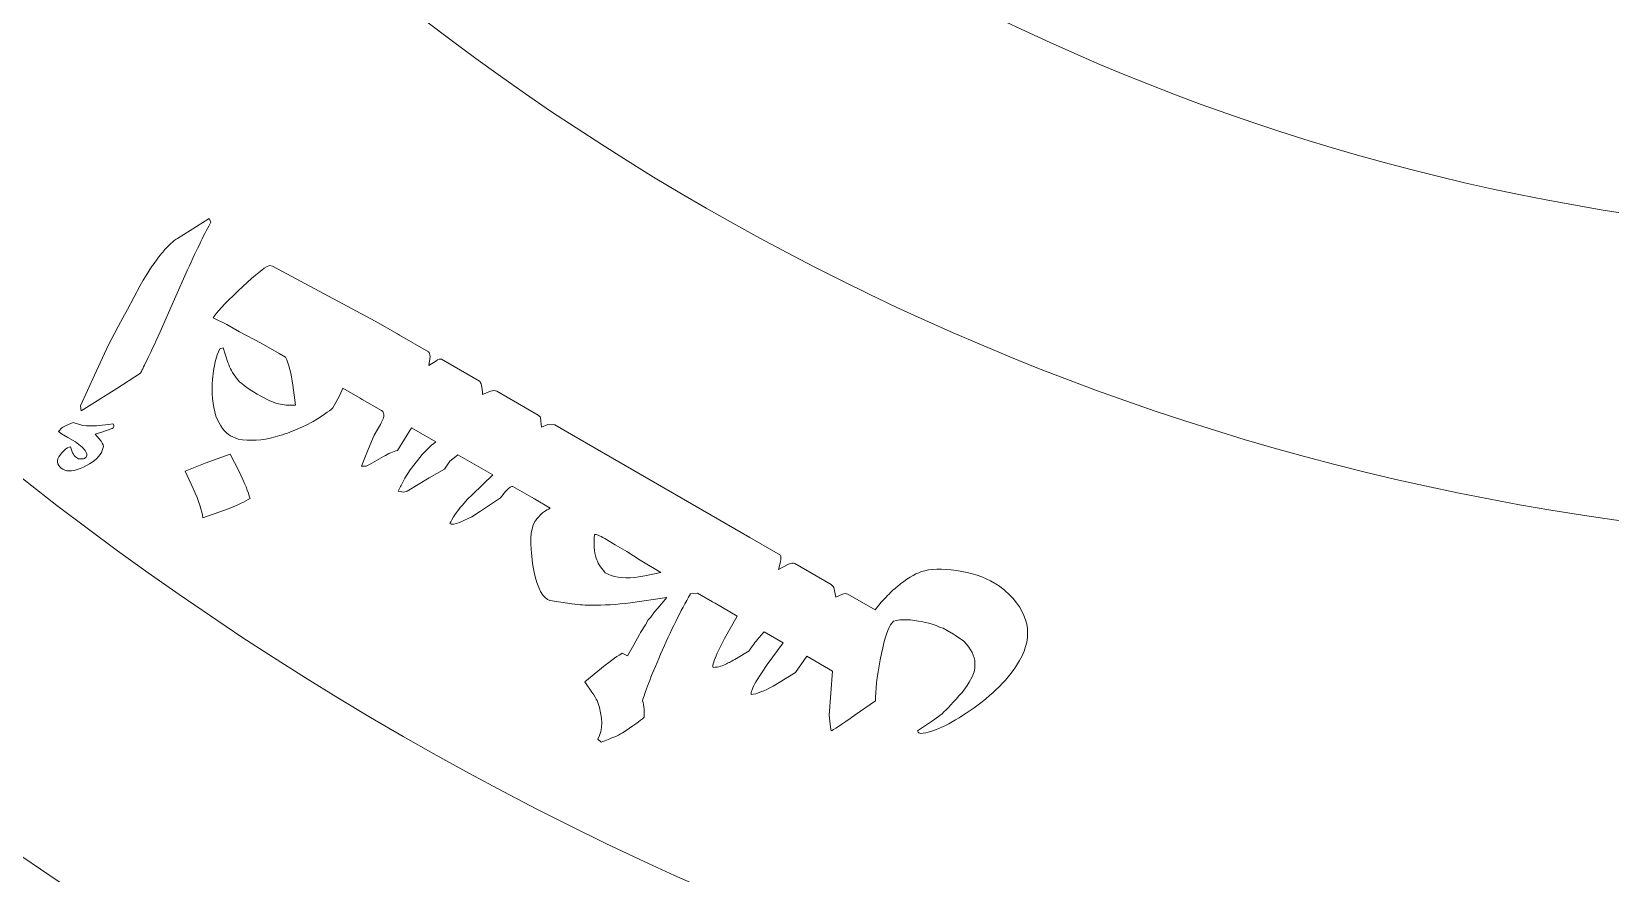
# Model space of a CAD drawing. Header units: millimetres. Extents: x -2159 to -1639, y -1602 to -453.
# Drawn here: x -1784.03 to -1749.02, y -948.27 to -929.61 of the extents above; entities that cross this region are included whole.
import ezdxf

# ---------------------------------------------------------------- set-up
doc = ezdxf.new("R2010")
doc.units = ezdxf.units.MM
doc.header["$MEASUREMENT"] = 0
doc.layers.add('Layer 1', color=7, linetype='Continuous')

msp = doc.modelspace()

# ---------------------------------------------------------------- linework, layer by layer
at = {"layer": 'Layer 1', "color": 250, "lineweight": 9}
for points, knots in [([(-1707.3702, -801.3175), (-1661.2961, -819.9329), (-1639.0364, -872.3735), (-1657.6515, -918.4475), (-1657.6515, -918.4475), (-1676.2666, -964.5215), (-1728.7073, -986.7814), (-1774.7816, -968.1663), (-1774.7816, -968.1663), (-1820.8557, -949.551), (-1843.1153, -897.1104), (-1824.5002, -851.0364), (-1824.5002, -851.0364), (-1805.8851, -804.9622), (-1753.4443, -782.7024), (-1707.3702, -801.3175)], [0, 0, 0, 0, 0.2, 0.2, 0.2, 0.2, 0.4, 0.4, 0.4, 0.4, 0.6, 0.6, 0.6, 0.6, 1, 1, 1, 1]), ([(-1712.4259, -813.8312), (-1673.2631, -829.6542), (-1654.3422, -874.2287), (-1670.1651, -913.3917), (-1670.1651, -913.3917), (-1685.988, -952.5545), (-1730.5627, -971.4753), (-1769.7257, -955.6525), (-1769.7257, -955.6525), (-1808.8886, -939.8299), (-1827.8095, -895.255), (-1811.9866, -856.0922), (-1811.9866, -856.0922), (-1796.1638, -816.9294), (-1751.5891, -798.0085), (-1712.4259, -813.8312)], [0, 0, 0, 0, 0.2, 0.2, 0.2, 0.2, 0.4, 0.4, 0.4, 0.4, 0.6, 0.6, 0.6, 0.6, 1, 1, 1, 1]), ([(-1741.0758, -815.0107), (-1702.5641, -815.0107), (-1671.3443, -846.2304), (-1671.3443, -884.742), (-1671.3443, -884.742), (-1671.3443, -923.2538), (-1702.5641, -954.4732), (-1741.0758, -954.4732), (-1741.0758, -954.4732), (-1779.5876, -954.4732), (-1810.8074, -923.2538), (-1810.8074, -884.742), (-1810.8074, -884.742), (-1810.8074, -846.2304), (-1779.5876, -815.0107), (-1741.0758, -815.0107)], [0, 0, 0, 0, 0.2, 0.2, 0.2, 0.2, 0.4, 0.4, 0.4, 0.4, 0.6, 0.6, 0.6, 0.6, 1, 1, 1, 1]), ([(-1741.0758, -828.5071), (-1710.018, -828.5071), (-1684.8408, -853.6844), (-1684.8408, -884.7422), (-1684.8408, -884.7422), (-1684.8408, -915.7998), (-1710.018, -940.9771), (-1741.0758, -940.9771), (-1741.0758, -940.9771), (-1772.1336, -940.9771), (-1797.3109, -915.7998), (-1797.3109, -884.7422), (-1797.3109, -884.7422), (-1797.3109, -853.6844), (-1772.1336, -828.5071), (-1741.0758, -828.5071)], [0, 0, 0, 0, 0.2, 0.2, 0.2, 0.2, 0.4, 0.4, 0.4, 0.4, 0.6, 0.6, 0.6, 0.6, 1, 1, 1, 1]), ([(-1741.0758, -835.2552), (-1713.745, -835.2552), (-1691.589, -857.4111), (-1691.589, -884.742), (-1691.589, -884.742), (-1691.589, -912.0728), (-1713.745, -934.2287), (-1741.0758, -934.2287), (-1741.0758, -934.2287), (-1768.4068, -934.2287), (-1790.5627, -912.0728), (-1790.5627, -884.742), (-1790.5627, -884.742), (-1790.5627, -857.4111), (-1768.4068, -835.2552), (-1741.0758, -835.2552)], [0, 0, 0, 0, 0.2, 0.2, 0.2, 0.2, 0.4, 0.4, 0.4, 0.4, 0.6, 0.6, 0.6, 0.6, 1, 1, 1, 1]), ([(-1781.6178, -935.2387), (-1781.434, -934.9206), (-1781.2836, -934.6938), (-1781.1669, -934.5586), (-1781.1669, -934.5586), (-1781.1048, -934.4783), (-1781.041, -934.4078), (-1780.9779, -934.3473), (-1780.9779, -934.3473), (-1780.9237, -934.2869), (-1780.8612, -934.2367), (-1780.7938, -934.1963), (-1780.7938, -934.1963), (-1780.7938, -934.1963), (-1780.0915, -933.7547), (-1780.0915, -933.7547), (-1780.0915, -933.7547), (-1780.0915, -933.7547), (-1780.0506, -933.8397), (-1780.0506, -933.8397), (-1780.0506, -933.8397), (-1780.1773, -934.0591), (-1780.3488, -934.4108), (-1780.5667, -934.8948), (-1780.5667, -934.8948), (-1780.5667, -934.8948), (-1780.8601, -935.5462), (-1780.8601, -935.5462), (-1780.8601, -935.5462), (-1780.8601, -935.5462), (-1781.1745, -936.2681), (-1781.1745, -936.2681), (-1781.1745, -936.2681), (-1781.4249, -936.8052), (-1781.5722, -937.1093), (-1781.6142, -937.1821), (-1781.6142, -937.1821), (-1781.6142, -937.1821), (-1782.1377, -937.5245), (-1782.1377, -937.5245), (-1782.1377, -937.5245), (-1782.1377, -937.5245), (-1782.9261, -938.0204), (-1782.9261, -938.0204), (-1782.9261, -938.0204), (-1782.9261, -938.0204), (-1782.9395, -937.9034), (-1782.9395, -937.9034), (-1782.9395, -937.9034), (-1782.9395, -937.9034), (-1782.6289, -937.225), (-1782.6289, -937.225), (-1782.6289, -937.225), (-1782.6289, -937.225), (-1782.3212, -936.552), (-1782.3212, -936.552), (-1782.3212, -936.552), (-1782.3212, -936.552), (-1782.109, -936.1478), (-1782.109, -936.1478), (-1782.109, -936.1478), (-1782.109, -936.1478), (-1782.0019, -935.9559), (-1782.0019, -935.9559), (-1782.0019, -935.9559), (-1782.0019, -935.9559), (-1781.9007, -935.7715), (-1781.9007, -935.7715), (-1781.9007, -935.7715), (-1781.9007, -935.7715), (-1781.6178, -935.2387), (-1781.6178, -935.2387)], [0, 0, 0, 0, 0.0526316, 0.0526316, 0.0526316, 0.0526316, 0.1052632, 0.1052632, 0.1052632, 0.1052632, 0.1578947, 0.1578947, 0.1578947, 0.1578947, 0.2105263, 0.2105263, 0.2105263, 0.2105263, 0.2631579, 0.2631579, 0.2631579, 0.2631579, 0.3157895, 0.3157895, 0.3157895, 0.3157895, 0.3684211, 0.3684211, 0.3684211, 0.3684211, 0.4210526, 0.4210526, 0.4210526, 0.4210526, 0.4736842, 0.4736842, 0.4736842, 0.4736842, 0.5263158, 0.5263158, 0.5263158, 0.5263158, 0.5789474, 0.5789474, 0.5789474, 0.5789474, 0.6315789, 0.6315789, 0.6315789, 0.6315789, 0.6842105, 0.6842105, 0.6842105, 0.6842105, 0.7368421, 0.7368421, 0.7368421, 0.7368421, 0.7894737, 0.7894737, 0.7894737, 0.7894737, 0.8421053, 0.8421053, 0.8421053, 0.8421053, 0.8947368, 0.8947368, 0.8947368, 0.8947368, 1, 1, 1, 1]), ([(-1768.1011, -940.8252), (-1768.1011, -940.8252), (-1767.422, -941.2172), (-1767.422, -941.2172), (-1767.422, -941.2172), (-1767.4075, -941.2255), (-1767.4077, -941.2747), (-1767.424, -941.3641), (-1767.424, -941.3641), (-1767.424, -941.3641), (-1767.4641, -941.5312), (-1767.4641, -941.5312), (-1767.4641, -941.5312), (-1767.4641, -941.5312), (-1767.2559, -941.4206), (-1767.2559, -941.4206), (-1767.2559, -941.4206), (-1767.1878, -941.3876), (-1767.1366, -941.382), (-1767.1011, -941.4026), (-1767.1011, -941.4026), (-1767.1011, -941.4026), (-1766.2965, -941.8671), (-1766.2965, -941.8671), (-1766.2965, -941.8671), (-1766.2741, -941.88), (-1766.2549, -941.9016), (-1766.2415, -941.9305), (-1766.2415, -941.9305), (-1766.2415, -941.9305), (-1766.1958, -942.1471), (-1766.1958, -942.1471), (-1766.1958, -942.1471), (-1766.1958, -942.1471), (-1766.045, -942.081), (-1766.045, -942.081), (-1766.045, -942.081), (-1766.0029, -942.063), (-1765.964, -942.0627), (-1765.9253, -942.0814), (-1765.9253, -942.0814), (-1765.9253, -942.0814), (-1765.3231, -942.4292), (-1765.3231, -942.4292), (-1765.3231, -942.4292), (-1765.3231, -942.4292), (-1765.1876, -942.2588), (-1765.1876, -942.2588), (-1765.1876, -942.2588), (-1765.1876, -942.2588), (-1765.077, -942.1467), (-1765.077, -942.1467), (-1765.077, -942.1467), (-1764.9892, -942.0493), (-1764.9073, -941.9715), (-1764.8293, -941.9128), (-1764.8293, -941.9128), (-1764.6334, -941.7475), (-1764.4545, -941.6358), (-1764.2927, -941.5814), (-1764.2927, -941.5814), (-1764.1009, -941.5177), (-1763.8408, -941.5094), (-1763.5162, -941.5576), (-1763.5162, -941.5576), (-1763.1906, -941.6066), (-1762.9089, -941.6987), (-1762.6752, -941.8337), (-1762.6752, -941.8337), (-1762.5907, -941.8824), (-1762.5134, -941.9377), (-1762.4445, -941.9985), (-1762.4445, -941.9985), (-1762.1765, -942.236), (-1762.0151, -942.4841), (-1761.9611, -942.7445), (-1761.9611, -942.7445), (-1761.907, -943.0047), (-1761.96, -943.2735), (-1762.1193, -943.5496), (-1762.1193, -943.5496), (-1762.3474, -943.9445), (-1762.7127, -944.3147), (-1763.216, -944.6619), (-1763.216, -944.6619), (-1763.6709, -944.9736), (-1764.0342, -945.1424), (-1764.3078, -945.1676), (-1764.3078, -945.1676), (-1764.3078, -945.1676), (-1764.3507, -945.1534), (-1764.3507, -945.1534), (-1764.3507, -945.1534), (-1764.3665, -945.1444), (-1764.3772, -945.1294), (-1764.3815, -945.1093), (-1764.3815, -945.1093), (-1764.3815, -945.1093), (-1764.0515, -944.8857), (-1764.0515, -944.8857), (-1764.0515, -944.8857), (-1764.0515, -944.8857), (-1763.8386, -944.7304), (-1763.8386, -944.7304), (-1763.8386, -944.7304), (-1763.7285, -944.6284), (-1763.5807, -944.4724), (-1763.3956, -944.2589), (-1763.3956, -944.2589), (-1763.3956, -944.2589), (-1763.2831, -944.1069), (-1763.2831, -944.1069), (-1763.2831, -944.1069), (-1763.2831, -944.1069), (-1763.2381, -944.029), (-1763.2381, -944.029), (-1763.2381, -944.029), (-1763.2381, -944.029), (-1763.1737, -943.9113), (-1763.1737, -943.9113), (-1763.1737, -943.9113), (-1763.1737, -943.9113), (-1763.1253, -943.8), (-1763.1253, -943.8), (-1763.1253, -943.8), (-1763.1142, -943.7625), (-1763.1095, -943.6965), (-1763.1102, -943.6028), (-1763.1102, -943.6028), (-1763.1112, -943.4613), (-1763.1919, -943.3019), (-1763.354, -943.122), (-1763.354, -943.122), (-1763.354, -943.122), (-1763.5377, -942.9949), (-1763.5377, -942.9949), (-1763.5377, -942.9949), (-1763.5377, -942.9949), (-1763.5813, -942.9697), (-1763.5813, -942.9697), (-1763.5813, -942.9697), (-1763.5813, -942.9697), (-1763.7279, -942.885), (-1763.7279, -942.885), (-1763.7279, -942.885), (-1763.7279, -942.885), (-1763.8123, -942.8363), (-1763.8123, -942.8363), (-1763.8123, -942.8363), (-1763.8123, -942.8363), (-1763.8798, -942.8184), (-1763.8798, -942.8184), (-1763.8798, -942.8184), (-1763.8798, -942.8184), (-1763.9677, -942.773), (-1763.9677, -942.773), (-1763.9677, -942.773), (-1763.9677, -942.773), (-1764.056, -942.7485), (-1764.056, -942.7485), (-1764.056, -942.7485), (-1764.056, -942.7485), (-1764.1303, -942.725), (-1764.1303, -942.725), (-1764.1303, -942.725), (-1764.1303, -942.725), (-1764.2632, -942.6957), (-1764.2632, -942.6957), (-1764.2632, -942.6957), (-1764.5255, -942.6375), (-1764.7417, -942.6308), (-1764.9127, -942.6765), (-1764.9127, -942.6765), (-1764.9127, -942.6765), (-1764.9819, -942.76), (-1764.9819, -942.76), (-1764.9819, -942.76), (-1765.0613, -942.8972), (-1765.1363, -943.1551), (-1765.208, -943.5329), (-1765.208, -943.5329), (-1765.28, -943.9107), (-1765.3167, -944.2153), (-1765.3162, -944.4463), (-1765.3162, -944.4463), (-1765.3162, -944.4463), (-1765.7626, -944.7558), (-1765.7626, -944.7558), (-1765.7626, -944.7558), (-1766.0795, -944.978), (-1766.2588, -945.0964), (-1766.2979, -945.1125), (-1766.2979, -945.1125), (-1766.2979, -945.1125), (-1766.3119, -945.0269), (-1766.3119, -945.0269), (-1766.3119, -945.0269), (-1766.3119, -945.0269), (-1766.3398, -944.7641), (-1766.3398, -944.7641), (-1766.3398, -944.7641), (-1766.3398, -944.7641), (-1766.2655, -943.7872), (-1766.2655, -943.7872), (-1766.2655, -943.7872), (-1766.2655, -943.7872), (-1766.835, -943.4585), (-1766.835, -943.4585), (-1766.835, -943.4585), (-1766.835, -943.4585), (-1767.0883, -943.8177), (-1767.0883, -943.8177), (-1767.0883, -943.8177), (-1767.0883, -943.8177), (-1767.5811, -944.1162), (-1767.5811, -944.1162), (-1767.5811, -944.1162), (-1767.78, -944.2287), (-1767.9451, -944.2919), (-1768.0737, -944.3074), (-1768.0737, -944.3074), (-1768.0808, -944.2558), (-1768.045, -944.1602), (-1767.9664, -944.0242), (-1767.9664, -944.0242), (-1767.9664, -944.0242), (-1767.7136, -943.6381), (-1767.7136, -943.6381), (-1767.7136, -943.6381), (-1767.7136, -943.6381), (-1767.358, -943.1565), (-1767.358, -943.1565), (-1767.358, -943.1565), (-1767.358, -943.1565), (-1767.7794, -942.9132), (-1767.7794, -942.9132), (-1767.7794, -942.9132), (-1767.8251, -942.9555), (-1767.8845, -943.0251), (-1767.9607, -943.1204), (-1767.9607, -943.1204), (-1768.0354, -943.2162), (-1768.0877, -943.2883), (-1768.1166, -943.3385), (-1768.1166, -943.3385), (-1768.1166, -943.3385), (-1768.3993, -943.5047), (-1768.3993, -943.5047), (-1768.3993, -943.5047), (-1768.498, -943.5657), (-1768.5707, -943.6032), (-1768.6182, -943.6214), (-1768.6182, -943.6214), (-1768.6928, -943.6717), (-1768.7915, -943.6992), (-1768.917, -943.7058), (-1768.917, -943.7058), (-1768.9286, -943.6589), (-1768.8969, -943.5521), (-1768.8261, -943.3868), (-1768.8261, -943.3868), (-1768.8261, -943.3868), (-1768.6652, -943.0623), (-1768.6652, -943.0623), (-1768.6652, -943.0623), (-1768.6652, -943.0623), (-1768.3792, -942.5668), (-1768.3792, -942.5668), (-1768.3792, -942.5668), (-1768.3792, -942.5668), (-1768.8719, -942.2824), (-1768.8719, -942.2824), (-1768.8719, -942.2824), (-1768.8719, -942.2824), (-1768.9249, -942.252), (-1768.9249, -942.252), (-1768.9249, -942.252), (-1768.9249, -942.252), (-1769.2628, -942.0567), (-1769.2628, -942.0567), (-1769.2628, -942.0567), (-1769.2628, -942.0567), (-1769.4177, -942.0747), (-1769.4177, -942.0747), (-1769.4177, -942.0747), (-1769.6336, -942.4486), (-1769.8539, -942.894), (-1770.0791, -943.4121), (-1770.0791, -943.4121), (-1770.3028, -943.9311), (-1770.4376, -944.2742), (-1770.4799, -944.4453), (-1770.4799, -944.4453), (-1770.4634, -944.4866), (-1770.4517, -944.5516), (-1770.4471, -944.6385), (-1770.4471, -944.6385), (-1770.4471, -944.6385), (-1770.4471, -944.8095), (-1770.4471, -944.8095), (-1770.4471, -944.8095), (-1770.5339, -944.8897), (-1770.6941, -945.005), (-1770.926, -945.1564), (-1770.926, -945.1564), (-1770.9748, -945.1865), (-1771.0368, -945.2176), (-1771.1131, -945.2493), (-1771.1131, -945.2493), (-1771.191, -945.2799), (-1771.286, -945.3166), (-1771.3978, -945.3578), (-1771.3978, -945.3578), (-1771.3978, -945.3578), (-1771.4718, -945.2939), (-1771.4718, -945.2939), (-1771.4718, -945.2939), (-1771.3545, -945.0905), (-1771.3564, -944.813), (-1771.476, -944.462), (-1771.476, -944.462), (-1771.4968, -944.4096), (-1771.5919, -944.263), (-1771.7594, -944.0254), (-1771.7594, -944.0254), (-1771.7594, -944.0254), (-1771.3932, -943.7206), (-1771.3932, -943.7206), (-1771.3932, -943.7206), (-1771.1548, -943.5396), (-1771.0026, -943.4285), (-1770.934, -943.3888), (-1770.934, -943.3888), (-1770.934, -943.3888), (-1770.8142, -943.4472), (-1770.8142, -943.4472), (-1770.8142, -943.4472), (-1770.8142, -943.4472), (-1770.6741, -943.2042), (-1770.6741, -943.2042), (-1770.6741, -943.2042), (-1770.6741, -943.2042), (-1770.5485, -942.9772), (-1770.5485, -942.9772), (-1770.5485, -942.9772), (-1770.5485, -942.9772), (-1770.5216, -942.9311), (-1770.5216, -942.9311), (-1770.5216, -942.9311), (-1770.5216, -942.9311), (-1770.417, -942.759), (-1770.417, -942.759), (-1770.417, -942.759), (-1770.417, -942.759), (-1770.3545, -942.6508), (-1770.3545, -942.6508), (-1770.3545, -942.6508), (-1770.3545, -942.6508), (-1770.2982, -942.5897), (-1770.2982, -942.5897), (-1770.2982, -942.5897), (-1770.2982, -942.5897), (-1770.2155, -942.4739), (-1770.2155, -942.4739), (-1770.2155, -942.4739), (-1770.2155, -942.4739), (-1770.1412, -942.3915), (-1770.1412, -942.3915), (-1770.1412, -942.3915), (-1770.1412, -942.3915), (-1769.9421, -942.1561), (-1769.9421, -942.1561), (-1769.9421, -942.1561), (-1769.9421, -942.1561), (-1770.7453, -942.2752), (-1770.7453, -942.2752), (-1770.7453, -942.2752), (-1771.0613, -942.3095), (-1771.3479, -942.3272), (-1771.6061, -942.326), (-1771.6061, -942.326), (-1771.7299, -942.3268), (-1771.8767, -942.316), (-1772.047, -942.2934), (-1772.047, -942.2934), (-1772.047, -942.2934), (-1772.5351, -942.2176), (-1772.5351, -942.2176), (-1772.5351, -942.2176), (-1772.5351, -942.2176), (-1772.5861, -942.199), (-1772.5861, -942.199), (-1772.5861, -942.199), (-1772.7379, -942.111), (-1772.8484, -941.8449), (-1772.9165, -941.3986), (-1772.9165, -941.3986), (-1772.9843, -940.9543), (-1772.97, -940.6492), (-1772.8747, -940.484), (-1772.8747, -940.484), (-1772.8555, -940.4509), (-1772.8062, -940.3897), (-1772.7251, -940.3043), (-1772.7251, -940.3043), (-1772.6989, -940.2772), (-1772.6335, -940.234), (-1772.5259, -940.1728), (-1772.5259, -940.1728), (-1772.5259, -940.1728), (-1772.8772, -939.9699), (-1772.8772, -939.9699), (-1772.8772, -939.9699), (-1772.8772, -939.9699), (-1772.9433, -939.9318), (-1772.9433, -939.9318), (-1772.9433, -939.9318), (-1772.9433, -939.9318), (-1773.357, -939.693), (-1773.357, -939.693), (-1773.357, -939.693), (-1773.3807, -939.6794), (-1773.4328, -939.718), (-1773.5161, -939.8071), (-1773.5161, -939.8071), (-1773.5161, -939.8071), (-1773.6298, -939.9493), (-1773.6298, -939.9493), (-1773.6298, -939.9493), (-1773.6298, -939.9493), (-1774.0718, -940.2421), (-1774.0718, -940.2421), (-1774.0718, -940.2421), (-1774.0718, -940.2421), (-1774.2674, -940.3671), (-1774.2674, -940.3671), (-1774.2674, -940.3671), (-1774.2674, -940.3671), (-1774.5232, -940.4869), (-1774.5232, -940.4869), (-1774.5232, -940.4869), (-1774.6414, -940.5331), (-1774.7187, -940.5414), (-1774.755, -940.5133), (-1774.755, -940.5133), (-1774.755, -940.5133), (-1774.734, -940.4798), (-1774.734, -940.4798), (-1774.734, -940.4798), (-1774.734, -940.4798), (-1774.7088, -940.4361), (-1774.7088, -940.4361), (-1774.7088, -940.4361), (-1774.7088, -940.4361), (-1774.6706, -940.3701), (-1774.6706, -940.3701), (-1774.6706, -940.3701), (-1774.6706, -940.3701), (-1774.643, -940.3191), (-1774.643, -940.3191), (-1774.643, -940.3191), (-1774.643, -940.3191), (-1774.6062, -940.2735), (-1774.6062, -940.2735), (-1774.6062, -940.2735), (-1774.581, -940.2298), (-1774.5388, -940.1785), (-1774.4799, -940.1191), (-1774.4799, -940.1191), (-1774.4799, -940.1191), (-1774.3581, -939.9782), (-1774.3581, -939.9782), (-1774.3581, -939.9782), (-1774.3581, -939.9782), (-1774.252, -939.8738), (-1774.252, -939.8738), (-1774.252, -939.8738), (-1774.252, -939.8738), (-1773.7981, -939.4383), (-1773.7981, -939.4383), (-1773.7981, -939.4383), (-1773.7981, -939.4383), (-1774.5723, -938.9914), (-1774.5723, -938.9914), (-1774.5723, -938.9914), (-1774.5723, -938.9914), (-1774.6187, -939.0262), (-1774.6187, -939.0262), (-1774.6187, -939.0262), (-1774.6187, -939.0262), (-1774.7529, -939.1336), (-1774.7529, -939.1336), (-1774.7529, -939.1336), (-1774.7529, -939.1336), (-1774.8723, -939.3129), (-1774.8723, -939.3129), (-1774.8723, -939.3129), (-1774.8723, -939.3129), (-1775.2147, -939.5063), (-1775.2147, -939.5063), (-1775.2147, -939.5063), (-1775.2147, -939.5063), (-1775.6968, -939.7953), (-1775.6968, -939.7953), (-1775.6968, -939.7953), (-1775.6968, -939.7953), (-1775.772, -939.8188), (-1775.772, -939.8188), (-1775.772, -939.8188), (-1775.772, -939.8188), (-1775.9008, -939.8007), (-1775.9008, -939.8007), (-1775.9008, -939.8007), (-1775.8495, -939.7122), (-1775.8256, -939.6645), (-1775.828, -939.6562), (-1775.828, -939.6562), (-1775.828, -939.6562), (-1775.7535, -939.509), (-1775.7535, -939.509), (-1775.7535, -939.509), (-1775.7535, -939.509), (-1775.6338, -939.3261), (-1775.6338, -939.3261), (-1775.6338, -939.3261), (-1775.6338, -939.3261), (-1775.4736, -939.119), (-1775.4736, -939.119), (-1775.4736, -939.119), (-1775.3221, -938.9266), (-1775.1861, -938.7884), (-1775.065, -938.7069), (-1775.065, -938.7069), (-1775.065, -938.7069), (-1775.6039, -938.3957), (-1775.6039, -938.3957), (-1775.6039, -938.3957), (-1775.6039, -938.3957), (-1775.9149, -938.8979), (-1775.9149, -938.8979), (-1775.9149, -938.8979), (-1776.0114, -938.9215), (-1776.1124, -938.9652), (-1776.2223, -939.0304), (-1776.2223, -939.0304), (-1776.2223, -939.0304), (-1776.537, -939.2096), (-1776.537, -939.2096), (-1776.537, -939.2096), (-1776.537, -939.2096), (-1776.6067, -939.2418), (-1776.6067, -939.2418), (-1776.6067, -939.2418), (-1776.6338, -939.249), (-1776.6694, -939.2496), (-1776.71, -939.2439), (-1776.71, -939.2439), (-1776.71, -939.2439), (-1776.5657, -938.8779), (-1776.5657, -938.8779), (-1776.5657, -938.8779), (-1776.5657, -938.8779), (-1776.4277, -938.5596), (-1776.4277, -938.5596), (-1776.4277, -938.5596), (-1776.4277, -938.5596), (-1776.3317, -938.3931), (-1776.3317, -938.3931), (-1776.3317, -938.3931), (-1776.2706, -938.2874), (-1776.2335, -938.2049), (-1776.2197, -938.1442), (-1776.2197, -938.1442), (-1776.2043, -938.0843), (-1776.2208, -938.0396), (-1776.2671, -938.0127), (-1776.2671, -938.0127), (-1776.2671, -938.0127), (-1776.6937, -937.7665), (-1776.6937, -937.7665), (-1776.6937, -937.7665), (-1776.6937, -937.7665), (-1776.7401, -937.7396), (-1776.7401, -937.7396), (-1776.7401, -937.7396), (-1776.7401, -937.7396), (-1777.1244, -937.5177), (-1777.1244, -937.5177), (-1777.1244, -937.5177), (-1777.1244, -937.5177), (-1777.1894, -937.6671), (-1777.1894, -937.6671), (-1777.1894, -937.6671), (-1777.1894, -937.6671), (-1777.2816, -937.8358), (-1777.2816, -937.8358), (-1777.2816, -937.8358), (-1777.2816, -937.8358), (-1777.3465, -937.948), (-1777.3465, -937.948), (-1777.3465, -937.948), (-1777.3655, -937.981), (-1777.5132, -938.0844), (-1777.7865, -938.2558), (-1777.7865, -938.2558), (-1777.7865, -938.2558), (-1777.9511, -938.3422), (-1777.9511, -938.3422), (-1777.9511, -938.3422), (-1777.9511, -938.3422), (-1778.1926, -938.4495), (-1778.1926, -938.4495), (-1778.1926, -938.4495), (-1778.3375, -938.5084), (-1778.4819, -938.5571), (-1778.6292, -938.5955), (-1778.6292, -938.5955), (-1778.9107, -938.6742), (-1779.1842, -938.6906), (-1779.4467, -938.6448), (-1779.4467, -938.6448), (-1779.4467, -938.6448), (-1779.6166, -938.573), (-1779.6166, -938.573), (-1779.6166, -938.573), (-1779.7434, -938.4998), (-1779.8516, -938.3547), (-1779.9424, -938.1367), (-1779.9424, -938.1367), (-1780.0149, -937.8868), (-1780.041, -937.6148), (-1780.0192, -937.3209), (-1780.0192, -937.3209), (-1780.0192, -937.3209), (-1779.9939, -937.1276), (-1779.9939, -937.1276), (-1779.9939, -937.1276), (-1779.9939, -937.1276), (-1779.9599, -936.9342), (-1779.9599, -936.9342), (-1779.9599, -936.9342), (-1779.9599, -936.9342), (-1779.9129, -936.7797), (-1779.9129, -936.7797), (-1779.9129, -936.7797), (-1779.9129, -936.7797), (-1779.8507, -936.6448), (-1779.8507, -936.6448), (-1779.8507, -936.6448), (-1779.8507, -936.6448), (-1779.7783, -936.6196), (-1779.7783, -936.6196), (-1779.7783, -936.6196), (-1779.7783, -936.6196), (-1779.6737, -936.948), (-1779.6737, -936.948), (-1779.6737, -936.948), (-1779.6325, -937.0721), (-1779.5704, -937.1871), (-1779.4857, -937.2907), (-1779.4857, -937.2907), (-1779.4086, -937.3951), (-1779.2551, -937.5136), (-1779.0252, -937.6463), (-1779.0252, -937.6463), (-1778.8087, -937.7715), (-1778.6496, -937.8438), (-1778.551, -937.8621), (-1778.551, -937.8621), (-1778.4481, -937.8916), (-1778.3216, -937.9012), (-1778.1755, -937.8922), (-1778.1755, -937.8922), (-1778.1755, -937.8922), (-1778.2335, -937.4465), (-1778.2335, -937.4465), (-1778.2335, -937.4465), (-1778.2673, -937.191), (-1778.3218, -936.9833), (-1778.3965, -936.8258), (-1778.3965, -936.8258), (-1778.3965, -936.8258), (-1778.5351, -936.7457), (-1778.5351, -936.7457), (-1778.5351, -936.7457), (-1778.5351, -936.7457), (-1778.9342, -936.5153), (-1778.9342, -936.5153), (-1778.9342, -936.5153), (-1778.9342, -936.5153), (-1779.4169, -936.2684), (-1779.4169, -936.2684), (-1779.4169, -936.2684), (-1779.4169, -936.2684), (-1779.6981, -936.1059), (-1779.6981, -936.1059), (-1779.6981, -936.1059), (-1779.6981, -936.1059), (-1779.9981, -935.954), (-1779.9981, -935.954), (-1779.9981, -935.954), (-1779.9355, -935.8456), (-1779.7526, -935.6482), (-1779.4506, -935.3628), (-1779.4506, -935.3628), (-1779.1478, -935.0763), (-1778.9374, -934.8982), (-1778.8196, -934.8252), (-1778.8196, -934.8252), (-1778.8196, -934.8252), (-1778.7524, -934.7973), (-1778.7524, -934.7973), (-1778.7524, -934.7973), (-1778.7524, -934.7973), (-1778.6868, -934.8087), (-1778.6868, -934.8087), (-1778.6868, -934.8087), (-1778.6868, -934.8087), (-1776.4052, -936.0308), (-1776.4052, -936.0308), (-1776.4052, -936.0308), (-1776.4052, -936.0308), (-1775.9162, -936.313), (-1775.9162, -936.313), (-1775.9162, -936.313), (-1775.9162, -936.313), (-1775.8702, -936.3397), (-1775.8702, -936.3397), (-1775.8702, -936.3397), (-1775.8702, -936.3397), (-1775.228, -936.7104), (-1775.228, -936.7104), (-1775.228, -936.7104), (-1775.2043, -936.7242), (-1775.1927, -936.7591), (-1775.1899, -936.8154), (-1775.1899, -936.8154), (-1775.1899, -936.8154), (-1775.2163, -937.0133), (-1775.2163, -937.0133), (-1775.2163, -937.0133), (-1775.2163, -937.0133), (-1775.0626, -936.9149), (-1775.0626, -936.9149), (-1775.0626, -936.9149), (-1775.0076, -936.8747), (-1774.9678, -936.8607), (-1774.9413, -936.8761), (-1774.9413, -936.8761), (-1774.9413, -936.8761), (-1774.0973, -937.3634), (-1774.0973, -937.3634), (-1774.0973, -937.3634), (-1774.0587, -937.3855), (-1774.0348, -937.4839), (-1774.026, -937.658), (-1774.026, -937.658), (-1774.026, -937.658), (-1773.8513, -937.581), (-1773.8513, -937.581), (-1773.8513, -937.581), (-1773.7935, -937.5632), (-1773.7484, -937.5647), (-1773.7142, -937.5845), (-1773.7142, -937.5845), (-1773.7142, -937.5845), (-1772.7973, -938.1137), (-1772.7973, -938.1137), (-1772.7973, -938.1137), (-1772.7736, -938.1276), (-1772.7548, -938.1471), (-1772.7419, -938.1703), (-1772.7419, -938.1703), (-1772.7419, -938.1703), (-1772.7231, -938.3788), (-1772.7231, -938.3788), (-1772.7231, -938.3788), (-1772.7231, -938.3788), (-1772.5763, -938.3225), (-1772.5763, -938.3225), (-1772.5763, -938.3225), (-1772.5763, -938.3225), (-1772.4247, -938.3288), (-1772.4247, -938.3288), (-1772.4247, -938.3288), (-1772.4247, -938.3288), (-1772.0536, -938.5432), (-1772.0536, -938.5432), (-1772.0536, -938.5432), (-1772.0536, -938.5432), (-1772.0536, -938.5434), (-1772.0536, -938.5434), (-1772.0536, -938.5434), (-1772.0536, -938.5434), (-1768.1011, -940.8252), (-1768.1011, -940.8252)], [0, 0, 0, 0, 0.005, 0.005, 0.005, 0.005, 0.01, 0.01, 0.01, 0.01, 0.015, 0.015, 0.015, 0.015, 0.02, 0.02, 0.02, 0.02, 0.025, 0.025, 0.025, 0.025, 0.03, 0.03, 0.03, 0.03, 0.035, 0.035, 0.035, 0.035, 0.04, 0.04, 0.04, 0.04, 0.045, 0.045, 0.045, 0.045, 0.05, 0.05, 0.05, 0.05, 0.055, 0.055, 0.055, 0.055, 0.06, 0.06, 0.06, 0.06, 0.065, 0.065, 0.065, 0.065, 0.07, 0.07, 0.07, 0.07, 0.075, 0.075, 0.075, 0.075, 0.08, 0.08, 0.08, 0.08, 0.085, 0.085, 0.085, 0.085, 0.09, 0.09, 0.09, 0.09, 0.095, 0.095, 0.095, 0.095, 0.1, 0.1, 0.1, 0.1, 0.105, 0.105, 0.105, 0.105, 0.11, 0.11, 0.11, 0.11, 0.115, 0.115, 0.115, 0.115, 0.12, 0.12, 0.12, 0.12, 0.125, 0.125, 0.125, 0.125, 0.13, 0.13, 0.13, 0.13, 0.135, 0.135, 0.135, 0.135, 0.14, 0.14, 0.14, 0.14, 0.145, 0.145, 0.145, 0.145, 0.15, 0.15, 0.15, 0.15, 0.155, 0.155, 0.155, 0.155, 0.16, 0.16, 0.16, 0.16, 0.165, 0.165, 0.165, 0.165, 0.17, 0.17, 0.17, 0.17, 0.175, 0.175, 0.175, 0.175, 0.18, 0.18, 0.18, 0.18, 0.185, 0.185, 0.185, 0.185, 0.19, 0.19, 0.19, 0.19, 0.195, 0.195, 0.195, 0.195, 0.2, 0.2, 0.2, 0.2, 0.205, 0.205, 0.205, 0.205, 0.21, 0.21, 0.21, 0.21, 0.215, 0.215, 0.215, 0.215, 0.22, 0.22, 0.22, 0.22, 0.225, 0.225, 0.225, 0.225, 0.23, 0.23, 0.23, 0.23, 0.235, 0.235, 0.235, 0.235, 0.24, 0.24, 0.24, 0.24, 0.245, 0.245, 0.245, 0.245, 0.25, 0.25, 0.25, 0.25, 0.255, 0.255, 0.255, 0.255, 0.26, 0.26, 0.26, 0.26, 0.265, 0.265, 0.265, 0.265, 0.27, 0.27, 0.27, 0.27, 0.275, 0.275, 0.275, 0.275, 0.28, 0.28, 0.28, 0.28, 0.285, 0.285, 0.285, 0.285, 0.29, 0.29, 0.29, 0.29, 0.295, 0.295, 0.295, 0.295, 0.3, 0.3, 0.3, 0.3, 0.305, 0.305, 0.305, 0.305, 0.31, 0.31, 0.31, 0.31, 0.315, 0.315, 0.315, 0.315, 0.32, 0.32, 0.32, 0.32, 0.325, 0.325, 0.325, 0.325, 0.33, 0.33, 0.33, 0.33, 0.335, 0.335, 0.335, 0.335, 0.34, 0.34, 0.34, 0.34, 0.345, 0.345, 0.345, 0.345, 0.35, 0.35, 0.35, 0.35, 0.355, 0.355, 0.355, 0.355, 0.36, 0.36, 0.36, 0.36, 0.365, 0.365, 0.365, 0.365, 0.37, 0.37, 0.37, 0.37, 0.375, 0.375, 0.375, 0.375, 0.38, 0.38, 0.38, 0.38, 0.385, 0.385, 0.385, 0.385, 0.39, 0.39, 0.39, 0.39, 0.395, 0.395, 0.395, 0.395, 0.4, 0.4, 0.4, 0.4, 0.405, 0.405, 0.405, 0.405, 0.41, 0.41, 0.41, 0.41, 0.415, 0.415, 0.415, 0.415, 0.42, 0.42, 0.42, 0.42, 0.425, 0.425, 0.425, 0.425, 0.43, 0.43, 0.43, 0.43, 0.435, 0.435, 0.435, 0.435, 0.44, 0.44, 0.44, 0.44, 0.445, 0.445, 0.445, 0.445, 0.45, 0.45, 0.45, 0.45, 0.455, 0.455, 0.455, 0.455, 0.46, 0.46, 0.46, 0.46, 0.465, 0.465, 0.465, 0.465, 0.47, 0.47, 0.47, 0.47, 0.475, 0.475, 0.475, 0.475, 0.48, 0.48, 0.48, 0.48, 0.485, 0.485, 0.485, 0.485, 0.49, 0.49, 0.49, 0.49, 0.495, 0.495, 0.495, 0.495, 0.5, 0.5, 0.5, 0.5, 0.505, 0.505, 0.505, 0.505, 0.51, 0.51, 0.51, 0.51, 0.515, 0.515, 0.515, 0.515, 0.52, 0.52, 0.52, 0.52, 0.525, 0.525, 0.525, 0.525, 0.53, 0.53, 0.53, 0.53, 0.535, 0.535, 0.535, 0.535, 0.54, 0.54, 0.54, 0.54, 0.545, 0.545, 0.545, 0.545, 0.55, 0.55, 0.55, 0.55, 0.555, 0.555, 0.555, 0.555, 0.56, 0.56, 0.56, 0.56, 0.565, 0.565, 0.565, 0.565, 0.57, 0.57, 0.57, 0.57, 0.575, 0.575, 0.575, 0.575, 0.58, 0.58, 0.58, 0.58, 0.585, 0.585, 0.585, 0.585, 0.59, 0.59, 0.59, 0.59, 0.595, 0.595, 0.595, 0.595, 0.6, 0.6, 0.6, 0.6, 0.605, 0.605, 0.605, 0.605, 0.61, 0.61, 0.61, 0.61, 0.615, 0.615, 0.615, 0.615, 0.62, 0.62, 0.62, 0.62, 0.625, 0.625, 0.625, 0.625, 0.63, 0.63, 0.63, 0.63, 0.635, 0.635, 0.635, 0.635, 0.64, 0.64, 0.64, 0.64, 0.645, 0.645, 0.645, 0.645, 0.65, 0.65, 0.65, 0.65, 0.655, 0.655, 0.655, 0.655, 0.66, 0.66, 0.66, 0.66, 0.665, 0.665, 0.665, 0.665, 0.67, 0.67, 0.67, 0.67, 0.675, 0.675, 0.675, 0.675, 0.68, 0.68, 0.68, 0.68, 0.685, 0.685, 0.685, 0.685, 0.69, 0.69, 0.69, 0.69, 0.695, 0.695, 0.695, 0.695, 0.7, 0.7, 0.7, 0.7, 0.705, 0.705, 0.705, 0.705, 0.71, 0.71, 0.71, 0.71, 0.715, 0.715, 0.715, 0.715, 0.72, 0.72, 0.72, 0.72, 0.725, 0.725, 0.725, 0.725, 0.73, 0.73, 0.73, 0.73, 0.735, 0.735, 0.735, 0.735, 0.74, 0.74, 0.74, 0.74, 0.745, 0.745, 0.745, 0.745, 0.75, 0.75, 0.75, 0.75, 0.755, 0.755, 0.755, 0.755, 0.76, 0.76, 0.76, 0.76, 0.765, 0.765, 0.765, 0.765, 0.77, 0.77, 0.77, 0.77, 0.775, 0.775, 0.775, 0.775, 0.78, 0.78, 0.78, 0.78, 0.785, 0.785, 0.785, 0.785, 0.79, 0.79, 0.79, 0.79, 0.795, 0.795, 0.795, 0.795, 0.8, 0.8, 0.8, 0.8, 0.805, 0.805, 0.805, 0.805, 0.81, 0.81, 0.81, 0.81, 0.815, 0.815, 0.815, 0.815, 0.82, 0.82, 0.82, 0.82, 0.825, 0.825, 0.825, 0.825, 0.83, 0.83, 0.83, 0.83, 0.835, 0.835, 0.835, 0.835, 0.84, 0.84, 0.84, 0.84, 0.845, 0.845, 0.845, 0.845, 0.85, 0.85, 0.85, 0.85, 0.855, 0.855, 0.855, 0.855, 0.86, 0.86, 0.86, 0.86, 0.865, 0.865, 0.865, 0.865, 0.87, 0.87, 0.87, 0.87, 0.875, 0.875, 0.875, 0.875, 0.88, 0.88, 0.88, 0.88, 0.885, 0.885, 0.885, 0.885, 0.89, 0.89, 0.89, 0.89, 0.895, 0.895, 0.895, 0.895, 0.9, 0.9, 0.9, 0.9, 0.905, 0.905, 0.905, 0.905, 0.91, 0.91, 0.91, 0.91, 0.915, 0.915, 0.915, 0.915, 0.92, 0.92, 0.92, 0.92, 0.925, 0.925, 0.925, 0.925, 0.93, 0.93, 0.93, 0.93, 0.935, 0.935, 0.935, 0.935, 0.94, 0.94, 0.94, 0.94, 0.945, 0.945, 0.945, 0.945, 0.95, 0.95, 0.95, 0.95, 0.955, 0.955, 0.955, 0.955, 0.96, 0.96, 0.96, 0.96, 0.965, 0.965, 0.965, 0.965, 0.97, 0.97, 0.97, 0.97, 0.975, 0.975, 0.975, 0.975, 0.98, 0.98, 0.98, 0.98, 0.985, 0.985, 0.985, 0.985, 0.99, 0.99, 0.99, 0.99, 1, 1, 1, 1]), ([(-1783.4309, -938.4739), (-1783.3948, -938.4297), (-1783.3622, -938.3975), (-1783.3337, -938.3788), (-1783.3337, -938.3788), (-1783.3337, -938.3788), (-1783.2604, -938.3435), (-1783.2604, -938.3435), (-1783.2604, -938.3435), (-1783.2604, -938.3435), (-1783.1055, -938.2762), (-1783.1055, -938.2762), (-1783.1055, -938.2762), (-1783.1055, -938.2762), (-1782.8885, -938.3399), (-1782.8885, -938.3399), (-1782.8885, -938.3399), (-1782.8885, -938.3399), (-1782.8103, -938.348), (-1782.8103, -938.348), (-1782.8103, -938.348), (-1782.8103, -938.348), (-1782.7443, -938.3491), (-1782.7443, -938.3491), (-1782.7443, -938.3491), (-1782.6224, -938.3578), (-1782.452, -938.3435), (-1782.2332, -938.306), (-1782.2332, -938.306), (-1782.2127, -938.3073), (-1782.2026, -938.3202), (-1782.2028, -938.3447), (-1782.2028, -938.3447), (-1782.1998, -938.3674), (-1782.2122, -938.3886), (-1782.2399, -938.4094), (-1782.2399, -938.4094), (-1782.2399, -938.4094), (-1782.4703, -938.488), (-1782.4703, -938.488), (-1782.4703, -938.488), (-1782.4703, -938.488), (-1782.6157, -938.5325), (-1782.6157, -938.5325), (-1782.6157, -938.5325), (-1782.6157, -938.5325), (-1782.5265, -938.6368), (-1782.5265, -938.6368), (-1782.5265, -938.6368), (-1782.4671, -938.7082), (-1782.4364, -938.7647), (-1782.4348, -938.8078), (-1782.4348, -938.8078), (-1782.4348, -938.8078), (-1782.4757, -938.9428), (-1782.4757, -938.9428), (-1782.4757, -938.9428), (-1782.5473, -939.067), (-1782.6816, -939.1744), (-1782.8792, -939.2663), (-1782.8792, -939.2663), (-1783.0781, -939.3576), (-1783.228, -939.3732), (-1783.331, -939.3138), (-1783.331, -939.3138), (-1783.3853, -939.2824), (-1783.4229, -939.2412), (-1783.4419, -939.1916), (-1783.4419, -939.1916), (-1783.4615, -939.1433), (-1783.4566, -939.0915), (-1783.4267, -939.0401), (-1783.4267, -939.0401), (-1783.4267, -939.0401), (-1783.3622, -938.956), (-1783.3622, -938.956), (-1783.3622, -938.956), (-1783.3622, -938.956), (-1783.3032, -938.8965), (-1783.3032, -938.8965), (-1783.3032, -938.8965), (-1783.2501, -938.8409), (-1783.2034, -938.815), (-1783.1647, -938.818), (-1783.1647, -938.818), (-1783.1647, -938.818), (-1783.1182, -938.9452), (-1783.1182, -938.9452), (-1783.1182, -938.9452), (-1783.0967, -938.9964), (-1783.0667, -939.0331), (-1783.0312, -939.0536), (-1783.0312, -939.0536), (-1783.0312, -939.0536), (-1782.9848, -939.0802), (-1782.9848, -939.0802), (-1782.9848, -939.0802), (-1782.9848, -939.0802), (-1782.901, -939.0813), (-1782.901, -939.0813), (-1782.901, -939.0813), (-1782.8701, -939.0797), (-1782.8421, -939.0675), (-1782.819, -939.0459), (-1782.819, -939.0459), (-1782.7972, -939.0266), (-1782.7972, -938.9932), (-1782.816, -938.9434), (-1782.816, -938.9434), (-1782.816, -938.9434), (-1782.8421, -938.8968), (-1782.8421, -938.8968), (-1782.8421, -938.8968), (-1782.8421, -938.8968), (-1782.9023, -938.8215), (-1782.9023, -938.8215), (-1782.9023, -938.8215), (-1782.9023, -938.8215), (-1783.0512, -938.704), (-1783.0512, -938.704), (-1783.0512, -938.704), (-1783.0512, -938.704), (-1783.2216, -938.6055), (-1783.2216, -938.6055), (-1783.2216, -938.6055), (-1783.2216, -938.6055), (-1783.3615, -938.5245), (-1783.3615, -938.5245), (-1783.3615, -938.5245), (-1783.4052, -938.4995), (-1783.4288, -938.4824), (-1783.4309, -938.4739)], [0, 0, 0, 0, 0.0294118, 0.0294118, 0.0294118, 0.0294118, 0.0588235, 0.0588235, 0.0588235, 0.0588235, 0.0882353, 0.0882353, 0.0882353, 0.0882353, 0.1176471, 0.1176471, 0.1176471, 0.1176471, 0.1470588, 0.1470588, 0.1470588, 0.1470588, 0.1764706, 0.1764706, 0.1764706, 0.1764706, 0.2058824, 0.2058824, 0.2058824, 0.2058824, 0.2352941, 0.2352941, 0.2352941, 0.2352941, 0.2647059, 0.2647059, 0.2647059, 0.2647059, 0.2941176, 0.2941176, 0.2941176, 0.2941176, 0.3235294, 0.3235294, 0.3235294, 0.3235294, 0.3529412, 0.3529412, 0.3529412, 0.3529412, 0.3823529, 0.3823529, 0.3823529, 0.3823529, 0.4117647, 0.4117647, 0.4117647, 0.4117647, 0.4411765, 0.4411765, 0.4411765, 0.4411765, 0.4705882, 0.4705882, 0.4705882, 0.4705882, 0.5, 0.5, 0.5, 0.5, 0.5294118, 0.5294118, 0.5294118, 0.5294118, 0.5588235, 0.5588235, 0.5588235, 0.5588235, 0.5882353, 0.5882353, 0.5882353, 0.5882353, 0.6176471, 0.6176471, 0.6176471, 0.6176471, 0.6470588, 0.6470588, 0.6470588, 0.6470588, 0.6764706, 0.6764706, 0.6764706, 0.6764706, 0.7058824, 0.7058824, 0.7058824, 0.7058824, 0.7352941, 0.7352941, 0.7352941, 0.7352941, 0.7647059, 0.7647059, 0.7647059, 0.7647059, 0.7941176, 0.7941176, 0.7941176, 0.7941176, 0.8235294, 0.8235294, 0.8235294, 0.8235294, 0.8529412, 0.8529412, 0.8529412, 0.8529412, 0.8823529, 0.8823529, 0.8823529, 0.8823529, 0.9117647, 0.9117647, 0.9117647, 0.9117647, 0.9411765, 0.9411765, 0.9411765, 0.9411765, 1, 1, 1, 1]), ([(-1780.6244, -939.3546), (-1780.6244, -939.3546), (-1780.1772, -939.1777), (-1780.1772, -939.1777), (-1780.1772, -939.1777), (-1780.1772, -939.1777), (-1779.6272, -938.9757), (-1779.6272, -938.9757), (-1779.6272, -938.9757), (-1779.6272, -938.9757), (-1779.4341, -939.346), (-1779.4341, -939.346), (-1779.4341, -939.346), (-1779.3015, -939.6199), (-1779.2189, -939.8243), (-1779.1839, -939.9591), (-1779.1839, -939.9591), (-1779.2808, -940.0263), (-1779.4685, -940.1134), (-1779.7471, -940.2205), (-1779.7471, -940.2205), (-1779.7471, -940.2205), (-1780.2274, -940.3906), (-1780.2274, -940.3906), (-1780.2274, -940.3906), (-1780.2462, -940.2369), (-1780.3178, -940.0194), (-1780.4428, -939.7358), (-1780.4428, -939.7358), (-1780.4428, -939.7358), (-1780.6244, -939.3546), (-1780.6244, -939.3546)], [0, 0, 0, 0, 0.1111111, 0.1111111, 0.1111111, 0.1111111, 0.2222222, 0.2222222, 0.2222222, 0.2222222, 0.3333333, 0.3333333, 0.3333333, 0.3333333, 0.4444444, 0.4444444, 0.4444444, 0.4444444, 0.5555556, 0.5555556, 0.5555556, 0.5555556, 0.6666667, 0.6666667, 0.6666667, 0.6666667, 0.7777778, 0.7777778, 0.7777778, 0.7777778, 1, 1, 1, 1]), ([(-1771.5443, -940.7607), (-1771.5678, -940.9691), (-1771.5569, -941.1426), (-1771.5085, -941.2816), (-1771.5085, -941.2816), (-1771.4821, -941.3727), (-1771.416, -941.481), (-1771.3078, -941.6051), (-1771.3078, -941.6051), (-1771.1429, -941.7006), (-1770.9256, -941.7362), (-1770.6555, -941.7107), (-1770.6555, -941.7107), (-1770.6555, -941.7107), (-1770.5606, -941.6986), (-1770.5606, -941.6986), (-1770.5606, -941.6986), (-1770.5606, -941.6986), (-1770.4319, -941.6741), (-1770.4319, -941.6741), (-1770.4319, -941.6741), (-1770.4319, -941.6741), (-1770.0735, -941.5994), (-1770.0735, -941.5994), (-1770.0735, -941.5994), (-1770.0735, -941.5994), (-1770.5298, -941.3252), (-1770.5298, -941.3252), (-1770.5298, -941.3252), (-1770.5298, -941.3252), (-1770.8271, -941.1323), (-1770.8271, -941.1323), (-1770.8271, -941.1323), (-1770.8271, -941.1323), (-1771.0834, -940.9844), (-1771.0834, -940.9844), (-1771.0834, -940.9844), (-1771.0834, -940.9844), (-1771.316, -940.8501), (-1771.316, -940.8501), (-1771.316, -940.8501), (-1771.4349, -940.7816), (-1771.5109, -940.7518), (-1771.5443, -940.7607)], [0, 0, 0, 0, 0.0833333, 0.0833333, 0.0833333, 0.0833333, 0.1666667, 0.1666667, 0.1666667, 0.1666667, 0.25, 0.25, 0.25, 0.25, 0.3333333, 0.3333333, 0.3333333, 0.3333333, 0.4166667, 0.4166667, 0.4166667, 0.4166667, 0.5, 0.5, 0.5, 0.5, 0.5833333, 0.5833333, 0.5833333, 0.5833333, 0.6666667, 0.6666667, 0.6666667, 0.6666667, 0.75, 0.75, 0.75, 0.75, 0.8333333, 0.8333333, 0.8333333, 0.8333333, 1, 1, 1, 1])]:
    msp.add_open_spline(points, degree=3, knots=knots, dxfattribs=at)

doc.saveas('drawing.dxf')
